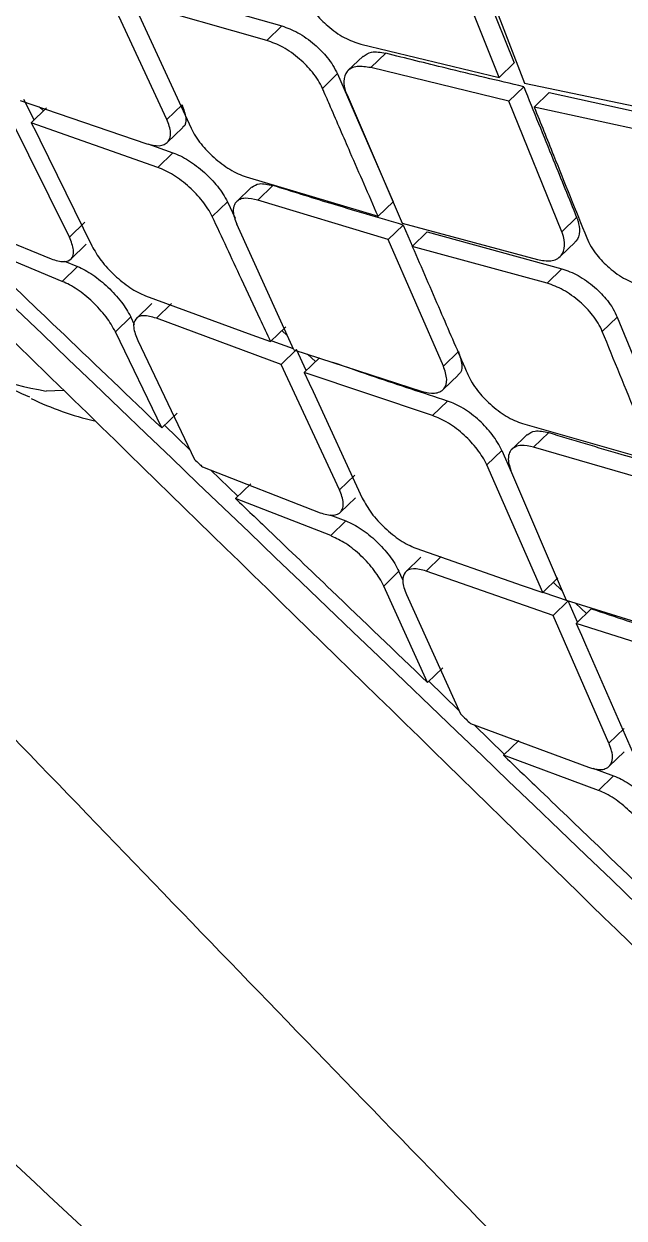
# Model space of a CAD drawing. Extents: x 400 to 501, y 484 to 634.
# Drawn here: x 485.248 to 485.827, y 585.964 to 587.117 of the extents above; entities that cross this region are included whole.
import ezdxf

# ---------------------------------------------------------------- set-up
doc = ezdxf.new("R2010")
doc.units = 0
doc.header["$MEASUREMENT"] = 0
doc.layers.add('DIM', color=3, linetype='Continuous')
doc.layers.add('GEOMETRY', color=3, linetype='Continuous', lineweight=25)

# ---------------------------------------------------------------- blocks, each defined once
blk = doc.blocks.new('2026 GRANDEE')
at = {"layer": 'GEOMETRY', "ltscale": 16}
for p, q in [((35.2457, -9.6352), (35.2965, -9.7615)), ((35.2821, -9.7754), (35.2314, -9.6491)), ((35.2574, -9.6542), (35.3066, -9.781)), ((34.9431, -9.6891), (35.072, -9.7257)), ((34.9612, -9.8161), (34.9054, -9.6963)), ((35.0575, -9.7397), (34.9285, -9.7032)), ((34.9285, -9.7032), (34.9845, -9.8245)), ((35.0575, -9.7397), (35.072, -9.7257)), ((35.1484, -9.7434), (35.2821, -9.7754)), ((35.158, -9.766), (35.1724, -9.7521)), ((35.1505, -9.7549), (35.136, -9.7689)), ((35.2821, -9.7754), (35.2965, -9.7615)), ((35.1113, -9.786), (35.1257, -9.772)), ((35.1258, -9.772), (35.1795, -9.8955)), ((35.2914, -9.7984), (35.158, -9.766)), ((35.2914, -9.7984), (35.3057, -9.7844)), ((35.3066, -9.781), (35.4429, -9.8093)), ((34.8194, -9.7976), (34.9417, -9.8395)), ((34.8328, -9.8165), (34.823, -9.7967)), ((35.1351, -9.7923), (35.1884, -9.9162)), ((35.3424, -9.9244), (35.2914, -9.7984)), ((35.3158, -9.804), (35.3302, -9.7901)), ((35.3302, -9.7901), (35.4661, -9.8199)), ((34.8301, -9.8191), (34.8448, -9.8049)), ((34.8419, -9.8077), (34.8378, -9.8039)), ((34.9612, -9.8161), (34.9757, -9.8019)), ((35.4518, -9.8338), (35.3158, -9.804)), ((34.8669, -9.9296), (34.8082, -9.811)), ((34.9522, -9.8624), (34.8301, -9.8191)), ((34.9615, -9.8382), (34.9761, -9.824)), ((34.8383, -9.8357), (34.8886, -9.938)), ((34.9427, -9.8396), (34.9668, -9.8482)), ((34.9522, -9.8624), (34.9668, -9.8482)), ((35.0376, -9.8714), (35.165, -9.9095)), ((35.0429, -9.8812), (35.0284, -9.8954)), ((35.0489, -9.8939), (35.0634, -9.8798)), ((35.0049, -9.9097), (35.0195, -9.8956)), ((35.0195, -9.8956), (35.0269, -9.9114)), ((35.1748, -9.9319), (35.0489, -9.8939)), ((35.165, -9.9095), (35.1795, -9.8955)), ((34.736, -9.9038), (34.8494, -9.9507)), ((35.3424, -9.9244), (35.3568, -9.9105)), ((34.8669, -9.9296), (34.8817, -9.9153)), ((35.0836, -10.0383), (35.0285, -9.9172)), ((35.1892, -9.9179), (35.1748, -9.9319)), ((35.1884, -9.9162), (35.3189, -9.9513)), ((35.1892, -9.9179), (35.1982, -9.9385)), ((35.1981, -9.9386), (35.2126, -9.9246)), ((35.2126, -9.9246), (35.3426, -9.9601)), ((34.86, -9.9723), (34.768, -9.9343)), ((34.8683, -9.9508), (34.883, -9.9365)), ((35.2281, -10.054), (35.1748, -9.9319)), ((35.3409, -9.9483), (35.3553, -9.9344)), ((35.3282, -9.9741), (35.1981, -9.9386)), ((34.86, -9.9723), (34.8748, -9.9579)), ((34.8623, -9.9529), (34.8748, -9.9579)), ((35.3282, -9.9741), (35.3426, -9.9602)), ((34.9465, -9.9937), (34.9317, -10.008)), ((34.9404, -9.9861), (35.0431, -10.024)), ((34.9509, -10.0079), (34.9656, -9.9936)), ((34.9114, -10.0209), (34.9262, -10.0065)), ((34.9298, -10.0141), (34.9262, -10.0065)), ((35.0716, -10.0524), (34.9509, -10.0079)), ((35.0613, -10.0305), (35.076, -10.0163)), ((35.3816, -10.0207), (35.396, -10.0068)), ((35.396, -10.0068), (35.4474, -10.1325)), ((34.9561, -10.1138), (34.9114, -10.0209)), ((34.9329, -10.0294), (34.9878, -10.1441)), ((35.0431, -10.024), (35.0613, -10.0305)), ((35.0773, -10.0244), (35.0723, -10.0199)), ((35.0623, -10.0296), (35.083, -10.0371)), ((35.0716, -10.0524), (35.0863, -10.0382)), ((35.0836, -10.0383), (35.2075, -10.0785)), ((35.0957, -10.0584), (35.0863, -10.0382)), ((35.2281, -10.054), (35.2426, -10.04)), ((35.1279, -10.1735), (35.0716, -10.0524)), ((35.0938, -10.0603), (35.1084, -10.0461)), ((35.1046, -10.0498), (35.097, -10.0427)), ((35.2176, -10.1019), (35.0938, -10.0603)), ((35.2278, -10.0768), (35.2423, -10.0627)), ((34.8614, -10.0775), (34.8445, -10.0782)), ((35.1024, -10.0787), (35.1498, -10.1815)), ((35.2176, -10.1019), (35.2321, -10.0878)), ((34.9709, -10.0995), (34.9561, -10.1138)), ((35.3044, -10.1095), (35.4331, -10.1464)), ((34.9834, -10.135), (34.9588, -10.1112)), ((35.3089, -10.1202), (35.2944, -10.1343)), ((35.3153, -10.1324), (35.3298, -10.1183)), ((35.4424, -10.1693), (35.3153, -10.1324)), ((35.2845, -10.1354), (35.27, -10.1495)), ((35.2845, -10.1354), (35.2938, -10.1567)), ((34.9954, -10.1514), (35.1091, -10.1957)), ((35.0296, -10.1797), (35.0036, -10.1546)), ((35.3241, -10.2725), (35.27, -10.1495)), ((35.0274, -10.1819), (35.0421, -10.1676)), ((35.1279, -10.1735), (35.1425, -10.1593)), ((35.2939, -10.1568), (35.3466, -10.2801)), ((35.1193, -10.2177), (35.0274, -10.1819)), ((35.1285, -10.1953), (35.1431, -10.1811)), ((35.1183, -10.1975), (35.1339, -10.2035)), ((35.1193, -10.2177), (35.1339, -10.2035)), ((35.2015, -10.2298), (35.3042, -10.2658)), ((35.2065, -10.2384), (35.1919, -10.2526)), ((35.2115, -10.252), (35.2261, -10.2378)), ((35.1852, -10.2522), (35.1705, -10.2664)), ((35.189, -10.2605), (35.1852, -10.2522)), ((35.334, -10.2949), (35.2115, -10.252)), ((35.3241, -10.2725), (35.3387, -10.2584)), ((35.2129, -10.3595), (35.1705, -10.2664)), ((35.3042, -10.2658), (35.3241, -10.2725)), ((35.3426, -10.2707), (35.3342, -10.2628)), ((35.1924, -10.2746), (35.2445, -10.3898)), ((35.3243, -10.2724), (35.3485, -10.2808)), ((35.334, -10.2949), (35.3485, -10.2808)), ((35.3466, -10.2801), (35.472, -10.3189)), ((35.3576, -10.3013), (35.3485, -10.2808)), ((35.3664, -10.2928), (35.3557, -10.2829)), ((35.3564, -10.3025), (35.371, -10.2884)), ((35.388, -10.418), (35.334, -10.2949)), ((35.4817, -10.3427), (35.3564, -10.3024)), ((35.3653, -10.3227), (35.4103, -10.4258)), ((35.2129, -10.3595), (35.2275, -10.3452)), ((35.2428, -10.3861), (35.2141, -10.3583)), ((35.2544, -10.3992), (35.3682, -10.4413)), ((35.2871, -10.429), (35.2577, -10.4004)), ((35.388, -10.418), (35.4026, -10.4039)), ((35.2862, -10.4298), (35.3009, -10.4156)), ((35.378, -10.4637), (35.2862, -10.4298)), ((35.3881, -10.4404), (35.4026, -10.4263)), ((35.3723, -10.4422), (35.3925, -10.4496)), ((35.3925, -10.4496), (35.378, -10.4637))]:
    blk.add_line(p, q, dxfattribs=at)
at = {"layer": 'GEOMETRY', "ltscale": 16, "flags": 128}
for points in [[(34.8301, -9.8191), (34.8347, -9.8284), (34.8383, -9.8357)], [(35.0938, -10.0603), (35.0986, -10.0706), (35.1024, -10.0787)], [(35.3564, -10.3025), (35.3614, -10.3138), (35.3653, -10.3227)]]:
    blk.add_lwpolyline(points, dxfattribs=at)
at = {"layer": 'GEOMETRY', "ltscale": 16}
for centre, radius, start, end in [((34.8954, -9.7753), 0.3071, 238.1838, 260.4541), ((34.958, -9.82), 0.2946, 244.2439, 256.8973)]:
    blk.add_arc(centre, radius, start, end, dxfattribs=at)
for points, knots in [([(33.1112, -8.6122), (33.301, -8.8166), (33.6802, -9.2249), (34.2607, -9.8374), (34.8462, -10.4484), (35.4368, -11.0578), (36.0312, -11.6653), (36.6288, -12.2707), (37.2294, -12.8738), (37.8326, -13.4744), (38.4383, -14.0724), (39.0461, -14.6672), (39.6559, -15.2581), (40.2672, -15.8439), (40.8801, -16.4248), (41.2887, -16.8043), (41.4933, -16.9943)], [0, 0, 0, 0, 0.071643, 0.14309, 0.214489, 0.285889, 0.357236, 0.428542, 0.499851, 0.571188, 0.642541, 0.713932, 0.785365, 0.856798, 0.928296, 1, 1, 1, 1]), ([(38.8374, -14.8197), (38.8022, -14.782), (38.4988, -14.4574), (37.9155, -13.8556), (37.0879, -13.0154), (36.2484, -12.1872), (35.3987, -11.37), (34.5384, -10.5651), (33.6682, -9.7712), (33.08, -9.2542), (32.7855, -8.9953)], [0, 0, 0, 0, 0.0184337, 0.1586189, 0.298737, 0.4387906, 0.5788851, 0.7191168, 0.8593695, 1, 1, 1, 1]), ([(33.9473, -9.1847), (34.1002, -9.3342), (34.4079, -9.635), (34.8583, -10.0743), (35.2854, -10.4909), (35.6745, -10.8705), (36.0618, -11.2485), (36.4558, -11.6334), (36.8653, -12.0343), (37.205, -12.3676), (37.478, -12.6357), (37.687, -12.841), (37.8968, -13.0474), (38.1182, -13.2654), (38.3623, -13.5059), (38.6355, -13.7754), (38.9498, -14.0858), (39.3071, -14.439), (39.7095, -14.837), (40.1476, -15.2705), (40.6071, -15.7254), (40.921, -16.0353), (41.0767, -16.1891)], [0, 0, 0, 0, 0.064169, 0.129138, 0.188802, 0.243183, 0.292269, 0.351201, 0.408497, 0.464259, 0.494029, 0.523343, 0.552198, 0.58236, 0.616633, 0.655052, 0.697622, 0.749248, 0.805908, 0.86759, 0.934316, 1, 1, 1, 1]), ([(37.5496, -12.6402), (37.1211, -12.2214), (36.4624, -11.5777), (35.2649, -10.4291), (34.4992, -9.6963), (33.9659, -9.1859)], [0, 0, 0, 0, 0.360925, 0.55487, 1, 1, 1, 1]), ([(35.0943, -9.6975), (35.0957, -9.7002), (35.0982, -9.7055), (35.1054, -9.7153), (35.1143, -9.7243), (35.1242, -9.732), (35.1352, -9.7389), (35.1431, -9.7416), (35.1484, -9.7434)], [0, 0, 0, 0, 0.143742, 0.275079, 0.499771, 0.625926, 0.751472, 1, 1, 1, 1]), ([(35.072, -9.7257), (35.0771, -9.7276), (35.0849, -9.7303), (35.0958, -9.7373), (35.1058, -9.7451), (35.1148, -9.7543), (35.1219, -9.7641), (35.1244, -9.7693), (35.1258, -9.772)], [0, 0, 0, 0, 0.245391, 0.371225, 0.4989, 0.728411, 0.859039, 1, 1, 1, 1]), ([(35.1113, -9.786), (35.11, -9.7833), (35.1075, -9.7782), (35.1004, -9.7684), (35.0915, -9.7592), (35.0814, -9.7514), (35.0706, -9.7444), (35.0627, -9.7416), (35.0575, -9.7397)], [0, 0, 0, 0, 0.139245, 0.269125, 0.500036, 0.627463, 0.753596, 1, 1, 1, 1]), ([(35.1507, -9.7552), (35.1531, -9.7535), (35.1568, -9.7508), (35.165, -9.7506), (35.17, -9.7516), (35.1724, -9.7521)], [0, 0, 0, 0, 0.4676146, 0.7378709, 1, 1, 1, 1]), ([(35.3057, -9.7844), (35.2807, -9.7785), (35.2359, -9.768), (35.1918, -9.7569), (35.1724, -9.7521)], [0, 0, 0, 0, 0.56, 1, 1, 1, 1]), ([(35.158, -9.766), (35.1534, -9.7653), (35.1462, -9.7641), (35.1392, -9.7663), (35.1337, -9.7704), (35.1312, -9.7779), (35.1327, -9.7863), (35.1344, -9.7908), (35.1349, -9.7919), (35.135, -9.7922), (35.1351, -9.7923), (35.1351, -9.7923), (35.1351, -9.7923), (35.1351, -9.7923), (35.1351, -9.7923)], [0, 0, 0, 0, 0.237001, 0.365578, 0.500634, 0.749898, 0.937048, 0.984123, 0.995963, 0.998957, 0.999722, 0.999922, 0.999992, 1, 1, 1, 1]), ([(35.165, -9.9095), (35.1561, -9.8889), (35.1408, -9.8538), (35.1232, -9.8133), (35.1143, -9.7927), (35.1116, -9.7867), (35.1113, -9.786)], [0, 0, 0, 0, 0.499999, 0.853454, 0.982761, 1, 1, 1, 1]), ([(35.3057, -9.7844), (35.3152, -9.808), (35.3322, -9.85), (35.3493, -9.892), (35.3568, -9.9105)], [0, 0, 0, 0, 0.56, 1, 1, 1, 1]), ([(34.9757, -9.8019), (34.9772, -9.8062), (34.9802, -9.8148), (34.9793, -9.8222), (34.9762, -9.8236), (34.9758, -9.8237)], [0, 0, 0, 0, 0.470148, 0.940634, 1, 1, 1, 1]), ([(35.3158, -9.804), (35.3221, -9.8195), (35.3389, -9.8616), (35.3559, -9.9037), (35.3666, -9.9304)], [0, 0, 0, 0, 0.367991, 1, 1, 1, 1]), ([(39.5251, -15.4518), (39.298, -15.2418), (38.7513, -14.7364), (37.8656, -13.9502), (36.8722, -13.0923), (35.8636, -12.2493), (34.8415, -11.4221), (33.8077, -10.6101), (33.1093, -10.0836), (32.76, -9.8203)], [0, 0, 0, 0, 0.105959, 0.254966, 0.403973, 0.55298, 0.701986, 0.850993, 1, 1, 1, 1]), ([(34.9417, -9.8395), (34.9459, -9.8405), (34.9524, -9.842), (34.9588, -9.8404), (34.9635, -9.8369), (34.9659, -9.8292), (34.9628, -9.8205), (34.9612, -9.8161)], [0, 0, 0, 0, 0.233293, 0.363102, 0.501454, 0.750916, 1, 1, 1, 1]), ([(34.9845, -9.8245), (34.9858, -9.827), (34.9884, -9.832), (34.9954, -9.8417), (35.0065, -9.8533), (35.0194, -9.8629), (35.03, -9.8687), (35.035, -9.8705), (35.0376, -9.8714)], [0, 0, 0, 0, 0.136565, 0.265411, 0.499405, 0.745529, 0.871767, 1, 1, 1, 1]), ([(34.9668, -9.8482), (34.9693, -9.8491), (34.9741, -9.851), (34.982, -9.8554), (34.9898, -9.8608), (34.9997, -9.869), (35.0086, -9.8784), (35.0156, -9.8881), (35.0182, -9.893), (35.0195, -9.8956)], [0, 0, 0, 0, 0.126378, 0.251653, 0.37609, 0.499947, 0.736286, 0.864779, 1, 1, 1, 1]), ([(35.0049, -9.9097), (35.0036, -9.9072), (35.001, -9.9023), (34.994, -9.8926), (34.9851, -9.8832), (34.9753, -9.875), (34.9674, -9.8696), (34.9596, -9.8652), (34.9547, -9.8633), (34.9522, -9.8624)], [0, 0, 0, 0, 0.13428, 0.262277, 0.498959, 0.623009, 0.74781, 0.873385, 1, 1, 1, 1]), ([(35.0432, -9.8815), (35.0453, -9.88), (35.0499, -9.8767), (35.0587, -9.8787), (35.0634, -9.8798)], [0, 0, 0, 0, 0.471981, 1, 1, 1, 1]), ([(35.1892, -9.9179), (35.1656, -9.9109), (35.1233, -9.8985), (35.0817, -9.8855), (35.0634, -9.8798)], [0, 0, 0, 0, 0.560001, 1, 1, 1, 1]), ([(35.0489, -9.8939), (35.0447, -9.8929), (35.038, -9.8914), (35.0314, -9.893), (35.0285, -9.895), (35.027, -9.897), (35.0256, -9.8995), (35.0243, -9.9055), (35.0269, -9.9129), (35.0285, -9.9172)], [0, 0, 0, 0, 0.22871, 0.359434, 0.50086, 0.53013, 0.581653, 0.751051, 1, 1, 1, 1]), ([(35.0613, -10.0305), (35.058, -10.0233), (35.0485, -10.0031), (35.0297, -9.9628), (35.0143, -9.9298), (35.0049, -9.9097)], [0, 0, 0, 0, 0.180317, 0.500001, 1, 1, 1, 1]), ([(35.3568, -9.9105), (35.3568, -9.9105), (35.3568, -9.9107), (35.357, -9.911), (35.3575, -9.9123), (35.359, -9.9169), (35.3601, -9.9251), (35.3585, -9.9318), (35.3555, -9.934), (35.3552, -9.9342)], [0, 0, 0, 0, 0.004399, 0.012171, 0.037838, 0.129639, 0.474101, 0.946558, 1, 1, 1, 1]), ([(35.3189, -9.9513), (35.3234, -9.9521), (35.3305, -9.9532), (35.3377, -9.951), (35.3432, -9.9468), (35.3461, -9.9386), (35.3445, -9.9297), (35.3426, -9.9249), (35.3424, -9.9244)], [0, 0, 0, 0, 0.235278, 0.364423, 0.500965, 0.750117, 0.972929, 1, 1, 1, 1]), ([(34.7681, -9.9343), (34.7791, -9.9449), (34.8105, -9.9748), (34.8732, -10.0346), (34.9248, -10.0839), (34.9561, -10.1138)], [0, 0, 0, 0, 0.176668, 0.5, 1, 1, 1, 1]), ([(34.8494, -9.9507), (34.8537, -9.9519), (34.8623, -9.9545), (34.8689, -9.9514), (34.8709, -9.9464), (34.871, -9.9399), (34.8687, -9.934), (34.8669, -9.9296)], [0, 0, 0, 0, 0.248517, 0.498677, 0.66224, 0.750249, 1, 1, 1, 1]), ([(35.3666, -9.9304), (35.3679, -9.9332), (35.3703, -9.9386), (35.3774, -9.9485), (35.3884, -9.9599), (35.4042, -9.9713), (35.4149, -9.9749), (35.4202, -9.9767)], [0, 0, 0, 0, 0.144756, 0.276526, 0.500307, 0.75135, 1, 1, 1, 1]), ([(34.8886, -9.938), (34.8913, -9.9427), (34.8953, -9.9498), (34.9037, -9.9596), (34.9128, -9.9688), (34.9231, -9.9769), (34.9332, -9.9831), (34.938, -9.9851), (34.9404, -9.9861)], [0, 0, 0, 0, 0.250725, 0.377259, 0.50088, 0.743366, 0.869913, 1, 1, 1, 1]), ([(35.1981, -9.9386), (35.2071, -9.9592), (35.2239, -9.9981), (35.2418, -10.0393), (35.2507, -10.0599), (35.2517, -10.0622)], [0, 0, 0, 0, 0.499999, 0.944316, 1, 1, 1, 1]), ([(34.8748, -9.9579), (34.8772, -9.959), (34.8819, -9.9611), (34.8895, -9.9659), (34.897, -9.9715), (34.9043, -9.9779), (34.9111, -9.9849), (34.9194, -9.9947), (34.9235, -10.0018), (34.9262, -10.0065)], [0, 0, 0, 0, 0.129351, 0.255598, 0.379079, 0.500174, 0.62377, 0.750466, 1, 1, 1, 1]), ([(35.3426, -9.9601), (35.3478, -9.962), (35.3556, -9.9647), (35.3664, -9.9717), (35.3764, -9.9795), (35.3853, -9.9888), (35.3923, -9.9988), (35.3947, -10.0041), (35.396, -10.0068)], [0, 0, 0, 0, 0.245382, 0.371245, 0.498998, 0.728233, 0.8589, 1, 1, 1, 1]), ([(34.9114, -10.0209), (34.9087, -10.0161), (34.9046, -10.009), (34.8963, -9.9991), (34.8894, -9.9921), (34.882, -9.9856), (34.8745, -9.9801), (34.867, -9.9754), (34.8624, -9.9733), (34.86, -9.9723)], [0, 0, 0, 0, 0.250431, 0.376661, 0.500308, 0.624735, 0.749595, 0.872246, 1, 1, 1, 1]), ([(35.3816, -10.0207), (35.3804, -10.018), (35.3779, -10.0128), (35.371, -10.0029), (35.3621, -9.9935), (35.3521, -9.9857), (35.3413, -9.9787), (35.3334, -9.9759), (35.3282, -9.9741)], [0, 0, 0, 0, 0.139275, 0.269148, 0.499874, 0.627585, 0.75383, 1, 1, 1, 1]), ([(34.9509, -10.0079), (34.9465, -10.0066), (34.9378, -10.0042), (34.9303, -10.0079), (34.9278, -10.0162), (34.9312, -10.025), (34.9329, -10.0294)], [0, 0, 0, 0, 0.248668, 0.499073, 0.749912, 1, 1, 1, 1]), ([(35.4331, -10.1464), (35.4272, -10.1322), (35.4101, -10.0903), (35.3929, -10.0484), (35.3816, -10.0207)], [0, 0, 0, 0, 0.34024, 1, 1, 1, 1]), ([(34.7344, -10.0358), (34.7455, -10.0424), (34.7752, -10.0599), (34.8079, -10.0747), (34.8283, -10.0839)], [0, 0, 0, 0, 0.374012, 1, 1, 1, 1]), ([(35.2426, -10.04), (35.244, -10.0444), (35.2468, -10.0532), (35.2456, -10.0608), (35.2424, -10.0623), (35.2421, -10.0624)], [0, 0, 0, 0, 0.47061, 0.94142, 1, 1, 1, 1]), ([(35.2321, -10.0878), (35.2088, -10.0802), (35.1716, -10.0681), (35.1351, -10.0553), (35.1214, -10.0506)], [0, 0, 0, 0, 0.626434, 1, 1, 1, 1]), ([(35.2075, -10.0785), (35.2118, -10.0795), (35.2184, -10.0809), (35.225, -10.0791), (35.2299, -10.0754), (35.2326, -10.0675), (35.2296, -10.0585), (35.2281, -10.054)], [0, 0, 0, 0, 0.233528, 0.363303, 0.501498, 0.750873, 1, 1, 1, 1]), ([(35.2517, -10.0622), (35.253, -10.0648), (35.2554, -10.0699), (35.2624, -10.0798), (35.2733, -10.0915), (35.2862, -10.1011), (35.2968, -10.1068), (35.3019, -10.1086), (35.3044, -10.1095)], [0, 0, 0, 0, 0.136449, 0.265256, 0.4993, 0.745486, 0.871771, 1, 1, 1, 1]), ([(35.2845, -10.1354), (35.2832, -10.1329), (35.2808, -10.1279), (35.2739, -10.118), (35.2651, -10.1085), (35.2553, -10.1003), (35.2474, -10.0949), (35.2395, -10.0905), (35.2346, -10.0887), (35.2321, -10.0878)], [0, 0, 0, 0, 0.134607, 0.262744, 0.499021, 0.623291, 0.748064, 0.873565, 1, 1, 1, 1]), ([(35.27, -10.1495), (35.2687, -10.1469), (35.2663, -10.142), (35.2594, -10.1321), (35.2506, -10.1226), (35.2408, -10.1144), (35.2329, -10.109), (35.225, -10.1046), (35.2201, -10.1028), (35.2176, -10.1019)], [0, 0, 0, 0, 0.134037, 0.261953, 0.498831, 0.623082, 0.747998, 0.873568, 1, 1, 1, 1]), ([(35.3091, -10.1205), (35.3113, -10.1189), (35.3161, -10.1154), (35.3251, -10.1173), (35.3298, -10.1183)], [0, 0, 0, 0, 0.472484, 1, 1, 1, 1]), ([(35.3298, -10.1183), (35.3533, -10.1254), (35.3954, -10.138), (35.438, -10.15), (35.4568, -10.1553)], [0, 0, 0, 0, 0.56, 1, 1, 1, 1]), ([(35.3153, -10.1324), (35.3111, -10.1315), (35.3044, -10.13), (35.2976, -10.1318), (35.2945, -10.1339), (35.2929, -10.136), (35.2914, -10.1386), (35.29, -10.1448), (35.2924, -10.1523), (35.2939, -10.1568)], [0, 0, 0, 0, 0.229179, 0.359814, 0.500912, 0.531226, 0.583086, 0.751039, 1, 1, 1, 1]), ([(34.9878, -10.1441), (34.9892, -10.1454), (34.9917, -10.1479), (34.9943, -10.1503), (34.9954, -10.1514)], [0, 0, 0, 0, 0.559999, 1, 1, 1, 1]), ([(35.1091, -10.1957), (35.1134, -10.1969), (35.1222, -10.1993), (35.1291, -10.1959), (35.1313, -10.1907), (35.1317, -10.184), (35.1295, -10.1779), (35.1279, -10.1735)], [0, 0, 0, 0, 0.24874, 0.498766, 0.661182, 0.750194, 1, 1, 1, 1]), ([(35.0274, -10.1819), (35.038, -10.1921), (35.0689, -10.2217), (35.1308, -10.2808), (35.182, -10.3299), (35.2129, -10.3595)], [0, 0, 0, 0, 0.172072, 0.5, 1, 1, 1, 1]), ([(35.1498, -10.1815), (35.1525, -10.1863), (35.1564, -10.1935), (35.1647, -10.2034), (35.1738, -10.2127), (35.184, -10.2208), (35.1942, -10.2268), (35.199, -10.2288), (35.2015, -10.2298)], [0, 0, 0, 0, 0.250472, 0.377036, 0.500735, 0.743334, 0.869936, 1, 1, 1, 1]), ([(35.1339, -10.2035), (35.1363, -10.2045), (35.1411, -10.2066), (35.1512, -10.2127), (35.1637, -10.2228), (35.1746, -10.2349), (35.1815, -10.2448), (35.1839, -10.2497), (35.1852, -10.2522)], [0, 0, 0, 0, 0.129276, 0.255646, 0.499584, 0.739487, 0.867201, 1, 1, 1, 1]), ([(35.1705, -10.2664), (35.1693, -10.2639), (35.1668, -10.259), (35.1599, -10.2491), (35.1512, -10.2393), (35.1414, -10.2309), (35.132, -10.2237), (35.1237, -10.2201), (35.1197, -10.218), (35.1193, -10.2177)], [0, 0, 0, 0, 0.132774, 0.260497, 0.500525, 0.625283, 0.750592, 0.973719, 1, 1, 1, 1]), ([(35.2115, -10.252), (35.2071, -10.2508), (35.1983, -10.2485), (35.1906, -10.2523), (35.1888, -10.2581), (35.1889, -10.2651), (35.1907, -10.2701), (35.1924, -10.2746)], [0, 0, 0, 0, 0.248817, 0.498987, 0.723998, 0.749971, 1, 1, 1, 1]), ([(35.371, -10.2884), (35.3941, -10.296), (35.4355, -10.3098), (35.4776, -10.3229), (35.4961, -10.3287)], [0, 0, 0, 0, 0.56, 1, 1, 1, 1]), ([(35.2445, -10.3898), (35.2463, -10.3915), (35.2496, -10.3947), (35.2529, -10.3978), (35.2544, -10.3992)], [0, 0, 0, 0, 0.559999, 1, 1, 1, 1]), ([(35.3682, -10.4413), (35.372, -10.4424), (35.3783, -10.4441), (35.3849, -10.4429), (35.3896, -10.4397), (35.3918, -10.4338), (35.3911, -10.4262), (35.3891, -10.4211), (35.3881, -10.4183), (35.388, -10.418)], [0, 0, 0, 0, 0.215825, 0.349189, 0.499284, 0.706911, 0.85973, 0.985573, 1, 1, 1, 1]), ([(35.2862, -10.4298), (35.2968, -10.4399), (35.3273, -10.4692), (35.3884, -10.5278), (35.4389, -10.5762), (35.4694, -10.6055)], [0, 0, 0, 0, 0.173335, 0.5, 1, 1, 1, 1]), ([(35.3925, -10.4496), (35.395, -10.4506), (35.3998, -10.4526), (35.41, -10.4587), (35.4225, -10.4687), (35.4333, -10.4808), (35.4401, -10.4909), (35.4425, -10.4959), (35.4437, -10.4984)], [0, 0, 0, 0, 0.129127, 0.255477, 0.49952, 0.739811, 0.867471, 1, 1, 1, 1]), ([(35.4291, -10.5125), (35.4279, -10.51), (35.4255, -10.505), (35.4187, -10.495), (35.4079, -10.4828), (35.3954, -10.4728), (35.3852, -10.4667), (35.3804, -10.4647), (35.378, -10.4637)], [0, 0, 0, 0, 0.132555, 0.260266, 0.500713, 0.744653, 0.87094, 1, 1, 1, 1])]:
    blk.add_open_spline(points, degree=3, knots=knots, dxfattribs=at)

msp = doc.modelspace()

# ---------------------------------------------------------------- block references
at = {"layer": 'DIM'}
msp.add_blockref('2026 GRANDEE', (450.4248, 596.8403), dxfattribs=at)

doc.saveas('drawing.dxf')
